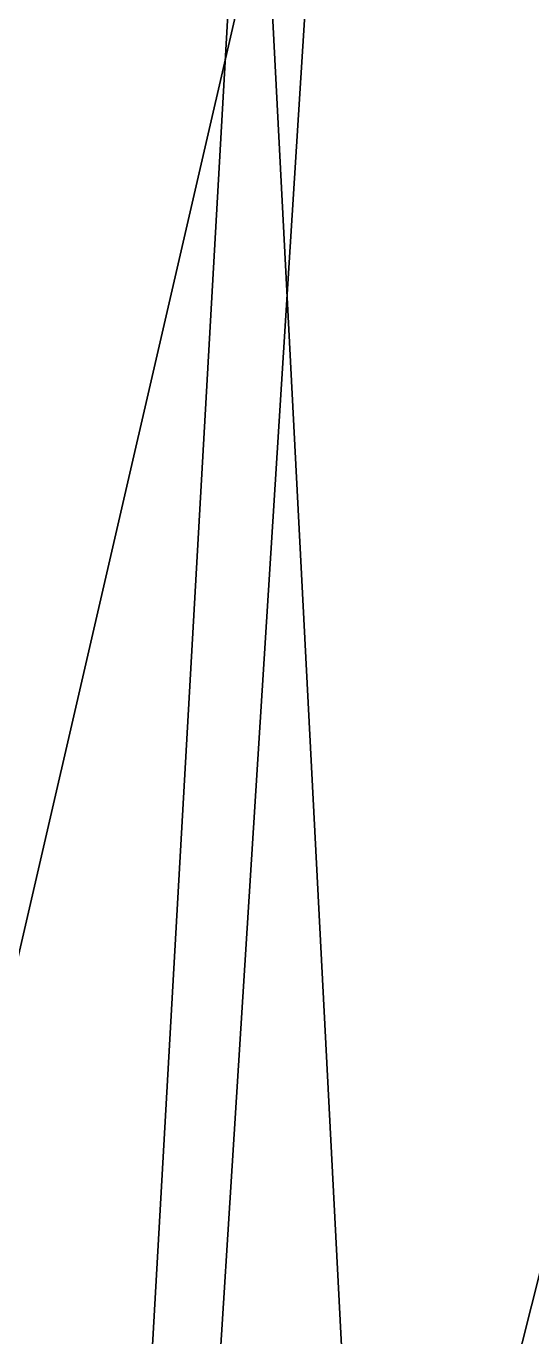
# Model space of a CAD drawing. Header units: metres. Extents: x -0.81 to 0.81, y -1.09 to 0.9.
# Drawn here: x 0.0716 to 0.1494, y -0.3093 to -0.1074 of the extents above; entities that cross this region are included whole.
import ezdxf

# ---------------------------------------------------------------- set-up
doc = ezdxf.new("R2010")
doc.units = ezdxf.units.M

msp = doc.modelspace()

# ---------------------------------------------------------------- linework, layer by layer
at = {"layer": 'Pyramid'}
for points in [[(0.07716, -0.55556, 0), (0, -0.04209, 0), (0, -0.55556, 0)], [(0.07716, -0.55556, 0), (0.10623, -0.04209, 0), (0, -0.04209, 0)], [(0, -0.55556, 0.1751), (0.11849, -0.04209, 0.23604), (0.08607, -0.55556, 0.16128)], [(0, -0.55556, 0.1751), (0, -0.04209, 0.25627), (0.11849, -0.04209, 0.23604)], [(0.1328, -0.55556, 0), (0.10623, -0.04209, 0), (0.07716, -0.55556, 0)], [(0.08607, -0.55556, 0.16128), (0.21552, -0.04209, 0.18099), (0.15655, -0.55556, 0.12366)], [(0.08607, -0.55556, 0.16128), (0.11849, -0.04209, 0.23604), (0.21552, -0.04209, 0.18099)], [(0.1328, -0.55556, 0), (0.18282, -0.04209, 0), (0.10623, -0.04209, 0)], [(0.17746, -0.55556, 0), (0.18282, -0.04209, 0), (0.1328, -0.55556, 0)]]:
    msp.add_3dface(points, dxfattribs=at)

doc.saveas('drawing.dxf')
